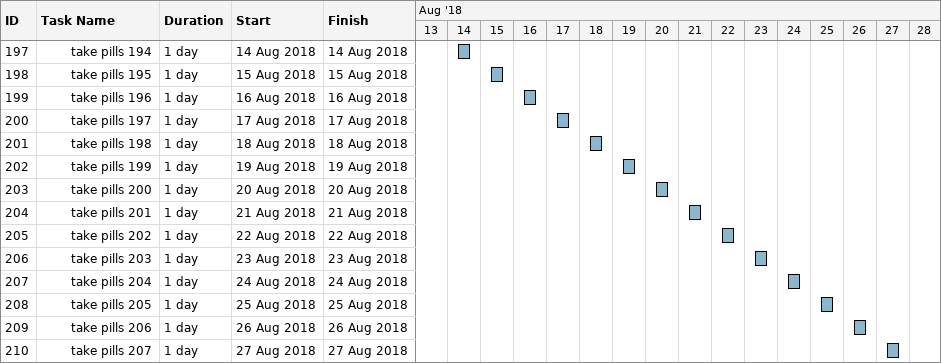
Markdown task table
| ID | Level | Task | Duration | Start | Finish |
|---|---|---|---|---|---|
| 197 | 4 | take pills 194 | 1d | 2018-08-14 | 2018-08-14 |
| 198 | 4 | take pills 195 | 1d | 2018-08-15 | 2018-08-15 |
| 199 | 4 | take pills 196 | 1d | 2018-08-16 | 2018-08-16 |
| 200 | 4 | take pills 197 | 1d | 2018-08-17 | 2018-08-17 |
| 201 | 4 | take pills 198 | 1d | 2018-08-18 | 2018-08-18 |
| 202 | 4 | take pills 199 | 1d | 2018-08-19 | 2018-08-19 |
| 203 | 4 | take pills 200 | 1d | 2018-08-20 | 2018-08-20 |
| 204 | 4 | take pills 201 | 1d | 2018-08-21 | 2018-08-21 |
| 205 | 4 | take pills 202 | 1d | 2018-08-22 | 2018-08-22 |
| 206 | 4 | take pills 203 | 1d | 2018-08-23 | 2018-08-23 |
| 207 | 4 | take pills 204 | 1d | 2018-08-24 | 2018-08-24 |
| 208 | 4 | take pills 205 | 1d | 2018-08-25 | 2018-08-25 |
| 209 | 4 | take pills 206 | 1d | 2018-08-26 | 2018-08-26 |
| 210 | 4 | take pills 207 | 1d | 2018-08-27 | 2018-08-27 |
